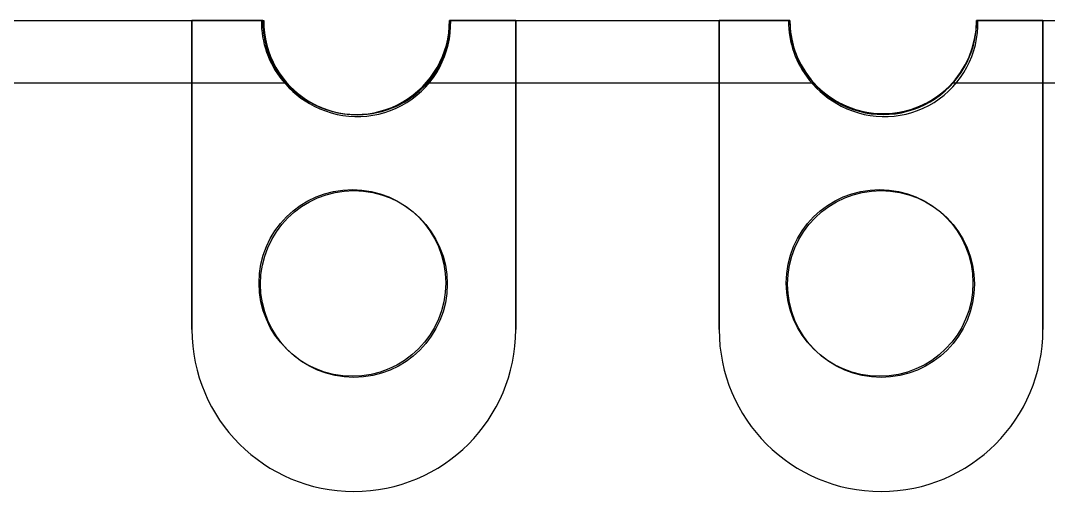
# Model space of a CAD drawing. Extents: x -14 to 27.9, y 0 to 17.8.
# Drawn here: x 18.714 to 23.666, y 15.51 to 17.78 of the extents above; entities that cross this region are included whole.
import ezdxf

# ---------------------------------------------------------------- set-up
doc = ezdxf.new("R2010")
doc.units = 0
doc.header["$MEASUREMENT"] = 0
doc.layers.add('Feature', color=7, linetype='CONTINUOUS')

msp = doc.modelspace()

# ---------------------------------------------------------------- linework, layer by layer
at = {"layer": 'Feature'}
for p, q in [((18.2401, 17.78), (19.8857, 17.78)), ((18.2401, 17.78, -1.96192), (19.8857, 17.78, -1.96192)), ((18.2401, 17.78), (19.8857, 17.78)), ((18.2401, 17.78, -1.96192), (19.8857, 17.78, -1.96192)), ((19.54, 17.78, 0.000305), (19.54, 16.29, 0.000305)), ((19.8806, 17.78, 0.000305), (19.54, 17.78, 0.000305)), ((19.54, 17.78, 0.000305), (19.54, 16.29, 0.000305)), ((19.54, 17.78, 0.001305), (19.54, 16.29, 0.001305)), ((19.54, 17.78, 0.000305), (19.54, 17.78, 0.001305)), ((19.8806, 17.78, 0.000305), (19.54, 17.78, 0.000305)), ((19.54, 17.78, 0.000305), (19.54, 17.78, 0.001305)), ((19.8806, 17.78, 0.001305), (19.54, 17.78, 0.001305)), ((19.54, 17.78, 0.000305), (19.54, 16.29, 0.000305)), ((19.8806, 17.78, 0.000305), (19.54, 17.78, 0.000305)), ((19.8806, 17.78, 0.001305), (19.54, 17.78, 0.001305)), ((19.54, 17.78, 0.001305), (19.54, 16.29, 0.001305)), ((19.8742, 17.78, -1.96222), (19.54, 17.78, -1.96222)), ((19.54, 17.78, -1.96322), (19.8742, 17.78, -1.96322)), ((19.54, 17.78, -1.96222), (19.54, 17.78, -1.96322)), ((19.54, 17.78, -1.96222), (19.54, 16.29, -1.96222)), ((19.54, 17.78, -1.96222), (19.54, 17.78, -1.96322)), ((19.54, 16.29, -1.96322), (19.54, 17.78, -1.96322)), ((19.54, 16.29, -1.96322), (19.54, 17.78, -1.96322)), ((19.54, 17.78, -1.96322), (19.8742, 17.78, -1.96322)), ((19.8742, 17.78, -1.96222), (19.54, 17.78, -1.96222)), ((19.54, 17.78, -1.96222), (19.54, 16.29, -1.96222)), ((19.8742, 17.78, -1.96222), (19.8742, 17.78, -1.96322)), ((19.8742, 17.78, -1.96222), (19.8742, 17.78, -1.96322)), ((19.8806, 17.78, 0.000305), (19.8806, 17.78, 0.001305)), ((19.8806, 17.78, 0.000305), (19.8806, 17.78, 0.001305)), ((19.8857, 17.78), (19.8857, 17.78, -1.96192)), ((19.8857, 17.78), (19.8857, 17.78, -1.96192)), ((21.1, 17.78, 0.000305), (20.7805, 17.78, 0.000305)), ((21.1, 17.78, 0.000305), (20.7805, 17.78, 0.000305)), ((20.7805, 17.78, 0.000305), (20.7805, 17.78, 0.001305)), ((21.1, 17.78, 0.001305), (20.7805, 17.78, 0.001305)), ((20.7805, 17.78, 0.000305), (20.7805, 17.78, 0.001305)), ((21.1, 17.78, 0.000305), (20.7805, 17.78, 0.000305)), ((21.1, 17.78, 0.001305), (20.7805, 17.78, 0.001305)), ((20.7856, 17.78), (22.42, 17.78)), ((20.7856, 17.78, -1.96192), (22.42, 17.78, -1.96192)), ((20.7856, 17.78, -1.96192), (20.7856, 17.78)), ((20.7856, 17.78), (22.42, 17.78)), ((20.7856, 17.78, -1.96192), (20.7856, 17.78)), ((20.7856, 17.78, -1.96192), (22.42, 17.78, -1.96192)), ((21.1, 17.78, -1.96222), (20.7864, 17.78, -1.96222)), ((20.7864, 17.78, -1.96322), (21.1, 17.78, -1.96322)), ((20.7864, 17.78, -1.96222), (20.7864, 17.78, -1.96322)), ((20.7864, 17.78, -1.96222), (20.7864, 17.78, -1.96322)), ((20.7864, 17.78, -1.96322), (21.1, 17.78, -1.96322)), ((21.1, 17.78, -1.96222), (20.7864, 17.78, -1.96222)), ((21.1, 16.29, 0.000305), (21.1, 17.78, 0.000305)), ((21.1, 17.78, 0.000305), (21.1, 17.78, 0.001305)), ((21.1, 16.29, 0.000305), (21.1, 17.78, 0.000305)), ((21.1, 17.78, 0.000305), (21.1, 17.78, 0.001305)), ((21.1, 16.29, 0.001305), (21.1, 17.78, 0.001305)), ((21.1, 16.29, 0.000305), (21.1, 17.78, 0.000305)), ((21.1, 16.29, 0.001305), (21.1, 17.78, 0.001305)), ((21.1, 16.29, -1.96222), (21.1, 17.78, -1.96222)), ((21.1, 17.78, -1.96322), (21.1, 16.29, -1.96322)), ((21.1, 17.78, -1.96222), (21.1, 17.78, -1.96322)), ((21.1, 17.78, -1.96222), (21.1, 17.78, -1.96322)), ((21.1, 17.78, -1.96322), (21.1, 16.29, -1.96322)), ((21.1, 16.29, -1.96222), (21.1, 17.78, -1.96222)), ((22.08, 17.78, 0.000305), (22.08, 16.29, 0.000305)), ((22.4206, 17.78, 0.000305), (22.08, 17.78, 0.000305)), ((22.08, 17.78, 0.000305), (22.08, 16.29, 0.000305)), ((22.08, 17.78, 0.001305), (22.08, 16.29, 0.001305)), ((22.08, 17.78, 0.000305), (22.08, 17.78, 0.001305)), ((22.4206, 17.78, 0.000305), (22.08, 17.78, 0.000305)), ((22.08, 17.78, 0.000305), (22.08, 17.78, 0.001305)), ((22.4206, 17.78, 0.001305), (22.08, 17.78, 0.001305)), ((22.08, 17.78, 0.000305), (22.08, 16.29, 0.000305)), ((22.4206, 17.78, 0.000305), (22.08, 17.78, 0.000305)), ((22.4206, 17.78, 0.001305), (22.08, 17.78, 0.001305)), ((22.08, 17.78, 0.001305), (22.08, 16.29, 0.001305)), ((22.4142, 17.78, -1.96222), (22.08, 17.78, -1.96222)), ((22.08, 17.78, -1.96322), (22.4142, 17.78, -1.96322)), ((22.08, 17.78, -1.96222), (22.08, 17.78, -1.96322)), ((22.08, 17.78, -1.96222), (22.08, 16.29, -1.96222)), ((22.08, 17.78, -1.96222), (22.08, 17.78, -1.96322)), ((22.08, 16.29, -1.96322), (22.08, 17.78, -1.96322)), ((22.08, 16.29, -1.96322), (22.08, 17.78, -1.96322)), ((22.08, 17.78, -1.96322), (22.4142, 17.78, -1.96322)), ((22.4142, 17.78, -1.96222), (22.08, 17.78, -1.96222)), ((22.08, 17.78, -1.96222), (22.08, 16.29, -1.96222)), ((22.4142, 17.78, -1.96222), (22.4142, 17.78, -1.96322)), ((22.4142, 17.78, -1.96222), (22.4142, 17.78, -1.96322)), ((22.42, 17.78), (22.42, 17.78, -1.96192)), ((22.42, 17.78), (22.42, 17.78, -1.96192)), ((22.4206, 17.78, 0.000305), (22.4206, 17.78, 0.001305)), ((22.4206, 17.78, 0.000305), (22.4206, 17.78, 0.001305)), ((23.32, 17.78), (24.9595, 17.78)), ((23.32, 17.78, -1.96192), (24.9595, 17.78, -1.96192)), ((23.32, 17.78, -1.96192), (23.32, 17.78)), ((23.32, 17.78), (24.9595, 17.78)), ((23.32, 17.78, -1.96192), (23.32, 17.78)), ((23.32, 17.78, -1.96192), (24.9595, 17.78, -1.96192)), ((23.64, 17.78, 0.000305), (23.3205, 17.78, 0.000305)), ((23.64, 17.78, 0.000305), (23.3205, 17.78, 0.000305)), ((23.3205, 17.78, 0.000305), (23.3205, 17.78, 0.001305)), ((23.64, 17.78, 0.001305), (23.3205, 17.78, 0.001305)), ((23.3205, 17.78, 0.000305), (23.3205, 17.78, 0.001305)), ((23.64, 17.78, 0.000305), (23.3205, 17.78, 0.000305)), ((23.64, 17.78, 0.001305), (23.3205, 17.78, 0.001305)), ((23.64, 17.78, -1.96222), (23.3264, 17.78, -1.96222)), ((23.3264, 17.78, -1.96322), (23.64, 17.78, -1.96322)), ((23.3264, 17.78, -1.96222), (23.3264, 17.78, -1.96322)), ((23.3264, 17.78, -1.96222), (23.3264, 17.78, -1.96322)), ((23.3264, 17.78, -1.96322), (23.64, 17.78, -1.96322)), ((23.64, 17.78, -1.96222), (23.3264, 17.78, -1.96222)), ((23.64, 16.29, 0.000305), (23.64, 17.78, 0.000305)), ((23.64, 17.78, 0.000305), (23.64, 17.78, 0.001305)), ((23.64, 16.29, 0.000305), (23.64, 17.78, 0.000305)), ((23.64, 17.78, 0.000305), (23.64, 17.78, 0.001305)), ((23.64, 16.29, 0.001305), (23.64, 17.78, 0.001305)), ((23.64, 16.29, 0.000305), (23.64, 17.78, 0.000305)), ((23.64, 16.29, 0.001305), (23.64, 17.78, 0.001305)), ((23.64, 16.29, -1.96222), (23.64, 17.78, -1.96222)), ((23.64, 17.78, -1.96322), (23.64, 16.29, -1.96322)), ((23.64, 17.78, -1.96222), (23.64, 17.78, -1.96322)), ((23.64, 17.78, -1.96222), (23.64, 17.78, -1.96322)), ((23.64, 17.78, -1.96322), (23.64, 16.29, -1.96322)), ((23.64, 16.29, -1.96222), (23.64, 17.78, -1.96222)), ((19.9756, 17.4916, -1.96222), (19.9756, 17.4916, -1.96322)), ((19.9756, 17.4916, -1.96222), (19.9756, 17.4916, -1.96322)), ((22.5156, 17.4916, -1.96222), (22.5156, 17.4916, -1.96322)), ((22.5156, 17.4916, -1.96222), (22.5156, 17.4916, -1.96322)), ((18.1228, 17.48, 0.000305), (19.9969, 17.48, 0.000305)), ((18.1228, 17.48, -1.96222), (19.9969, 17.48, -1.96222)), ((20.6744, 17.48, 0.000305), (22.5358, 17.48, 0.000305)), ((20.6744, 17.48, -1.96222), (22.5358, 17.48, -1.96222)), ((23.2041, 17.48, 0.000305), (25.0806, 17.48, 0.000305)), ((23.2041, 17.48, -1.96222), (25.0806, 17.48, -1.96222)), ((20.1285, 17.368, -1.96222), (20.1285, 17.368, -1.96322)), ((20.1285, 17.368, -1.96222), (20.1285, 17.368, -1.96322)), ((22.6685, 17.368, -1.96222), (22.6685, 17.368, -1.96322)), ((22.6685, 17.368, -1.96222), (22.6685, 17.368, -1.96322)), ((20.313, 16.9652, 0.001305), (20.313, 16.9652, 0.000305)), ((20.313, 16.9652, 0.001305), (20.313, 16.9652, 0.000305)), ((22.853, 16.9652, 0.001305), (22.853, 16.9652, 0.000305)), ((22.853, 16.9652, 0.001305), (22.853, 16.9652, 0.000305)), ((20.77, 16.51, -1.96192), (20.77, 16.51)), ((20.77, 16.51, -1.96192), (20.77, 16.51)), ((20.77, 16.51, -1.96322), (20.77, 16.51, -1.96222)), ((20.77, 16.51, -1.96322), (20.77, 16.51, -1.96222)), ((23.31, 16.51, -1.96192), (23.31, 16.51)), ((23.31, 16.51, -1.96192), (23.31, 16.51)), ((23.31, 16.51, -1.96322), (23.31, 16.51, -1.96222)), ((23.31, 16.51, -1.96322), (23.31, 16.51, -1.96222)), ((19.54, 16.29, 0.000305), (19.54, 16.29, 0.001305)), ((19.54, 16.29, 0.000305), (19.54, 16.29, 0.001305)), ((19.54, 16.29, -1.96222), (19.54, 16.29, -1.96322)), ((19.54, 16.29, -1.96222), (19.54, 16.29, -1.96322)), ((21.1, 16.29, 0.000305), (21.1, 16.29, 0.001305)), ((21.1, 16.29, 0.000305), (21.1, 16.29, 0.001305)), ((21.1, 16.29, -1.96222), (21.1, 16.29, -1.96322)), ((21.1, 16.29, -1.96222), (21.1, 16.29, -1.96322)), ((22.08, 16.29, 0.000305), (22.08, 16.29, 0.001305)), ((22.08, 16.29, 0.000305), (22.08, 16.29, 0.001305)), ((22.08, 16.29, -1.96222), (22.08, 16.29, -1.96322)), ((22.08, 16.29, -1.96222), (22.08, 16.29, -1.96322)), ((23.64, 16.29, 0.000305), (23.64, 16.29, 0.001305)), ((23.64, 16.29, 0.000305), (23.64, 16.29, 0.001305)), ((23.64, 16.29, -1.96222), (23.64, 16.29, -1.96322)), ((23.64, 16.29, -1.96222), (23.64, 16.29, -1.96322))]:
    msp.add_line(p, q, dxfattribs=at)
for centre in [(20.313, 16.5152), (20.313, 16.5152), (20.313, 16.5152), (20.313, 16.5152), (20.313, 16.5152), (20.32, 16.51), (20.32, 16.51), (20.32, 16.51), (20.32, 16.51), (20.32, 16.51), (20.32, 16.51), (20.32, 16.51), (20.32, 16.51), (20.32, 16.51), (20.32, 16.51), (22.853, 16.5152), (22.853, 16.5152), (22.853, 16.5152), (22.853, 16.5152), (22.853, 16.5152), (22.86, 16.51), (22.86, 16.51), (22.86, 16.51), (22.86, 16.51), (22.86, 16.51), (22.86, 16.51), (22.86, 16.51), (22.86, 16.51), (22.86, 16.51), (22.86, 16.51)]:
    msp.add_circle(centre, 0.45, dxfattribs=at)
for centre, radius, start, end in [((20.3242, 17.7761, -1.96322), 0.45, 179.504, -140.779), ((20.3242, 17.7761, -1.96222), 0.45, 179.504, -140.779), ((20.3242, 17.7761, -1.96322), 0.45, 179.504, -140.779), ((20.3242, 17.7761, -1.96222), 0.45, 179.504, -140.779), ((20.3305, 17.7773, 0.000305), 0.45, 179.654, 0.345769), ((20.3305, 17.7773, 0.001305), 0.45, 179.654, 0.345769), ((20.3305, 17.7773, 0.000305), 0.45, 179.654, 0.345769), ((20.3305, 17.7773, 0.000305), 0.45, 179.654, 0.345769), ((20.3305, 17.7773, 0.001305), 0.45, 179.654, 0.345769), ((20.3357, 17.7762), 0.45, 179.514, 0.48594), ((20.3357, 17.7762), 0.45, 179.514, 0.48594), ((20.3357, 17.7762, -1.96192), 0.45, 179.514, 0.48594), ((20.3357, 17.7762, -1.96192), 0.45, 179.514, 0.48594), ((20.3366, 17.767, -1.96322), 0.45, -117.545, 1.65839), ((20.3366, 17.767, -1.96222), 0.45, -117.545, 1.65839), ((20.3366, 17.767, -1.96322), 0.45, -117.545, 1.65839), ((20.3366, 17.767, -1.96222), 0.45, -117.545, 1.65839), ((22.8642, 17.7761, -1.96322), 0.45, 179.504, -140.779), ((22.8642, 17.7761, -1.96222), 0.45, 179.504, -140.779), ((22.8642, 17.7761, -1.96322), 0.45, 179.504, -140.779), ((22.8642, 17.7761, -1.96222), 0.45, 179.504, -140.779), ((22.87, 17.7814), 0.45, -179.822, -0.17766), ((22.87, 17.7814), 0.45, -179.822, -0.17766), ((22.87, 17.7814, -1.96192), 0.45, -179.822, -0.17766), ((22.87, 17.7814, -1.96192), 0.45, -179.822, -0.17766), ((22.8705, 17.7773, 0.000305), 0.45, 179.654, 0.345769), ((22.8705, 17.7773, 0.001305), 0.45, 179.654, 0.345769), ((22.8705, 17.7773, 0.000305), 0.45, 179.654, 0.345769), ((22.8705, 17.7773, 0.000305), 0.45, 179.654, 0.345769), ((22.8705, 17.7773, 0.001305), 0.45, 179.654, 0.345769), ((22.8766, 17.767, -1.96322), 0.45, -117.545, 1.65839), ((22.8766, 17.767, -1.96222), 0.45, -117.545, 1.65839), ((22.8766, 17.767, -1.96322), 0.45, -117.545, 1.65839), ((22.8766, 17.767, -1.96222), 0.45, -117.545, 1.65839), ((20.328, 17.7714, -1.96322), 0.45, -141.555, -116.314), ((20.328, 17.7714, -1.96222), 0.45, -141.555, -116.314), ((20.328, 17.7714, -1.96322), 0.45, -141.555, -116.314), ((20.328, 17.7714, -1.96222), 0.45, -141.555, -116.314), ((22.868, 17.7714, -1.96322), 0.45, -141.555, -116.314), ((22.868, 17.7714, -1.96222), 0.45, -141.555, -116.314), ((22.868, 17.7714, -1.96322), 0.45, -141.555, -116.314), ((22.868, 17.7714, -1.96222), 0.45, -141.555, -116.314), ((20.3357, 17.7762, 0.000305), 0.45, -138.838, -41.1616), ((20.3357, 17.7762, -1.96222), 0.45, -138.838, -41.1616), ((22.87, 17.7814, 0.000305), 0.45, -137.951, -42.0491), ((22.87, 17.7814, -1.96222), 0.45, -137.951, -42.0491), ((20.32, 16.29, 0.000305), 0.78, 180, 0), ((20.32, 16.29, 0.000305), 0.78, 180, 0), ((20.32, 16.29, 0.001305), 0.78, 180, 0), ((20.32, 16.29, 0.000305), 0.78, 180, 0), ((20.32, 16.29, 0.001305), 0.78, 180, 0), ((20.32, 16.29, -1.96222), 0.78, 180, 0), ((20.32, 16.29, -1.96322), 0.78, 180, 0), ((20.32, 16.29, -1.96322), 0.78, 180, 0), ((20.32, 16.29, -1.96222), 0.78, 180, 0), ((22.86, 16.29, 0.000305), 0.78, 180, 0), ((22.86, 16.29, 0.000305), 0.78, 180, 0), ((22.86, 16.29, 0.001305), 0.78, 180, 0), ((22.86, 16.29, 0.000305), 0.78, 180, 0), ((22.86, 16.29, 0.001305), 0.78, 180, 0), ((22.86, 16.29, -1.96222), 0.78, 180, 0), ((22.86, 16.29, -1.96322), 0.78, 180, 0), ((22.86, 16.29, -1.96322), 0.78, 180, 0), ((22.86, 16.29, -1.96222), 0.78, 180, 0)]:
    msp.add_arc(centre, radius, start, end, dxfattribs=at)

doc.saveas('drawing.dxf')
